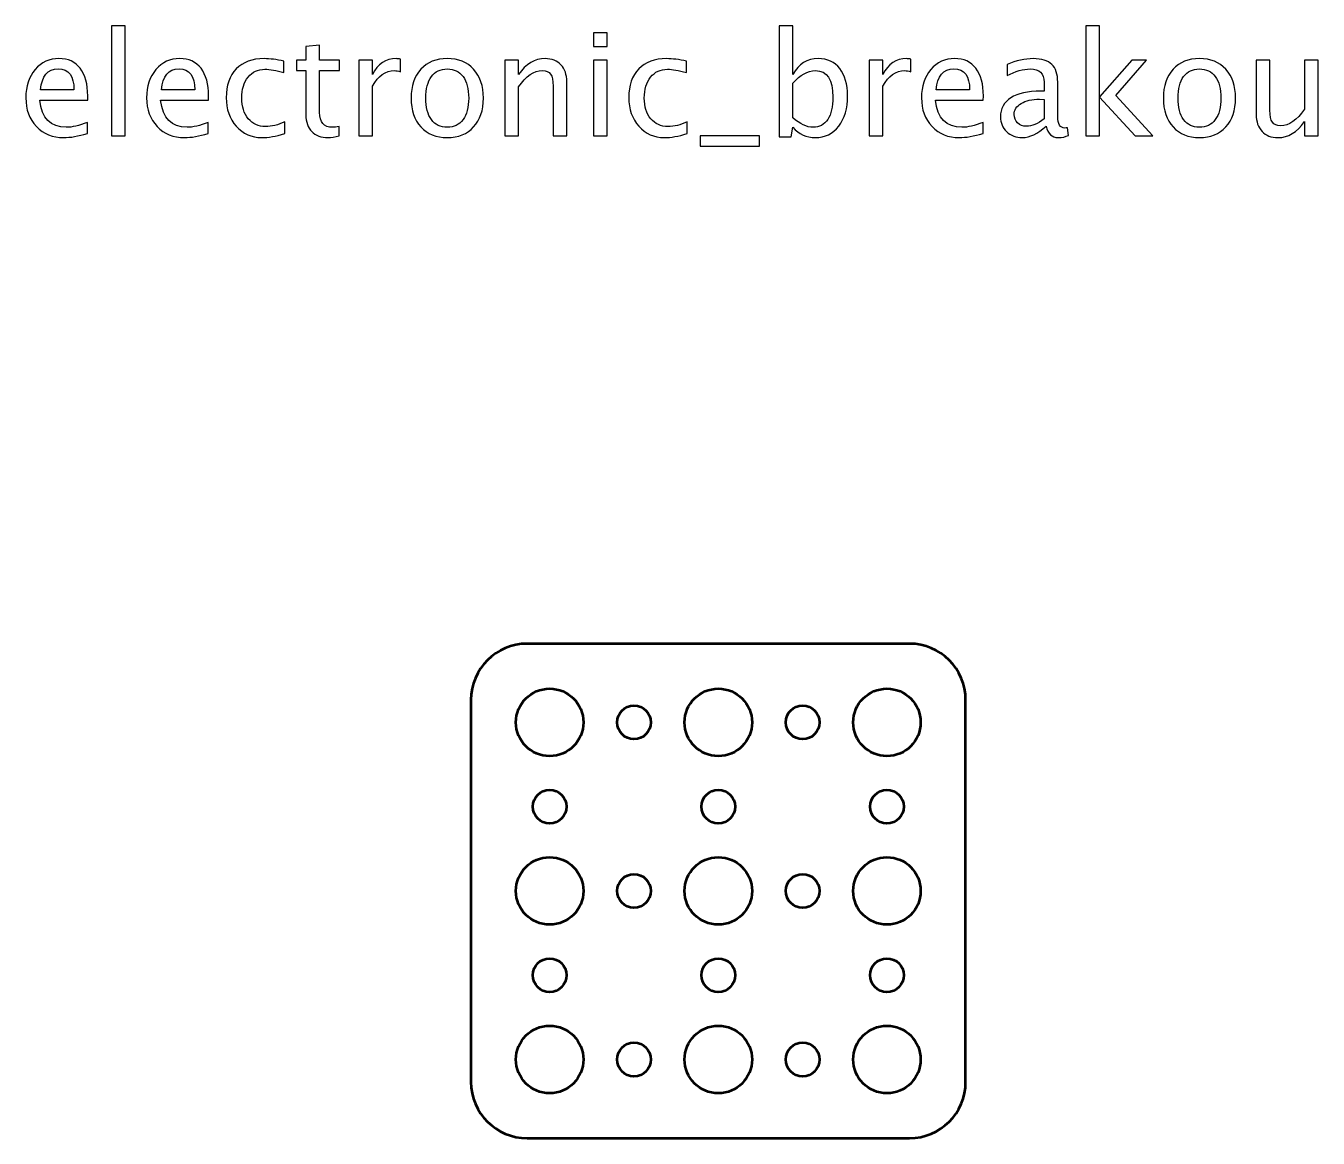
# Model space of a CAD drawing. Header units: centimetres. Extents: x -39.7 to 39.5, y 11.3 to 43.7.
# Drawn here: x -19.66 to -8.16, y 11.3 to 21.2 of the extents above; entities that cross this region are included whole.
import ezdxf

# ---------------------------------------------------------------- set-up
doc = ezdxf.new("R2010")
doc.units = ezdxf.units.CM
doc.header["$MEASUREMENT"] = 0
doc.layers.add('Layer 1', color=7, linetype='Continuous')

msp = doc.modelspace()

# ---------------------------------------------------------------- linework, layer by layer
at = {"layer": 'Layer 1', "lineweight": 53}
for centre, major_axis in [((-14.99999, 14.99999), (0, 0.30001)), ((-13.49999, 14.99999), (0, 0.30001)), ((-11.99999, 14.99999), (0, 0.30001)), ((-14.25, 15), (0, 0.15)), ((-12.75, 15), (0, 0.15)), ((-15, 14.25), (0, 0.15)), ((-13.5, 14.25), (0, 0.15)), ((-12, 14.25), (0, 0.15)), ((-14.99999, 13.49999), (0, 0.30001)), ((-13.49999, 13.49999), (0, 0.30001)), ((-11.99999, 13.49999), (0, 0.30001)), ((-14.25, 13.5), (0, 0.15)), ((-12.75, 13.5), (0, 0.15)), ((-15, 12.75), (0, 0.15)), ((-13.5, 12.75), (0, 0.15)), ((-12, 12.75), (0, 0.15)), ((-14.99999, 11.99999), (0, 0.30001)), ((-13.49999, 11.99999), (0, 0.30001)), ((-11.99999, 11.99999), (0, 0.30001)), ((-14.25, 12), (0, 0.15)), ((-12.75, 12), (0, 0.15))]:
    msp.add_ellipse(centre, major_axis=major_axis, ratio=1, dxfattribs=at)
at = {"layer": 'Layer 1'}
for points, knots in [([(-18.89864, 20.21887), (-18.89864, 20.21887), (-18.89864, 21.19804), (-18.89864, 21.19804), (-18.89864, 21.19804), (-18.89864, 21.19804), (-18.77672, 21.19804), (-18.77672, 21.19804), (-18.77672, 21.19804), (-18.77672, 21.19804), (-18.77672, 20.21887), (-18.77672, 20.21887), (-18.77672, 20.21887), (-18.77672, 20.21887), (-18.89864, 20.21887), (-18.89864, 20.21887)], [0, 0, 0, 0, 0.2, 0.2, 0.2, 0.2, 0.4, 0.4, 0.4, 0.4, 0.6, 0.6, 0.6, 0.6, 1, 1, 1, 1]), ([(-12.95801, 20.21125), (-12.95801, 20.21125), (-12.95801, 21.19804), (-12.95801, 21.19804), (-12.95801, 21.19804), (-12.95801, 21.19804), (-12.83609, 21.19804), (-12.83609, 21.19804), (-12.83609, 21.19804), (-12.83609, 21.19804), (-12.83609, 20.76476), (-12.83609, 20.76476), (-12.83609, 20.76476), (-12.78614, 20.85895), (-12.71099, 20.90594), (-12.61088, 20.90594), (-12.61088, 20.90594), (-12.52981, 20.90594), (-12.4661, 20.87652), (-12.41953, 20.81746), (-12.41953, 20.81746), (-12.37296, 20.75841), (-12.34968, 20.67776), (-12.34968, 20.57553), (-12.34968, 20.57553), (-12.34968, 20.46419), (-12.37614, 20.37423), (-12.42884, 20.30608), (-12.42884, 20.30608), (-12.48155, 20.23771), (-12.55097, 20.20363), (-12.63691, 20.20363), (-12.63691, 20.20363), (-12.71671, 20.20363), (-12.78317, 20.23411), (-12.83609, 20.29528), (-12.83609, 20.29528), (-12.83609, 20.29528), (-12.85091, 20.21125), (-12.85091, 20.21125), (-12.85091, 20.21125), (-12.85091, 20.21125), (-12.95801, 20.21125), (-12.95801, 20.21125)], [0, 0, 0, 0, 0.08333333, 0.08333333, 0.08333333, 0.08333333, 0.16666667, 0.16666667, 0.16666667, 0.16666667, 0.25, 0.25, 0.25, 0.25, 0.33333333, 0.33333333, 0.33333333, 0.33333333, 0.41666667, 0.41666667, 0.41666667, 0.41666667, 0.5, 0.5, 0.5, 0.5, 0.58333333, 0.58333333, 0.58333333, 0.58333333, 0.66666667, 0.66666667, 0.66666667, 0.66666667, 0.75, 0.75, 0.75, 0.75, 0.83333333, 0.83333333, 0.83333333, 0.83333333, 1, 1, 1, 1]), ([(-10.23027, 20.21887), (-10.23027, 20.21887), (-10.23027, 21.19804), (-10.23027, 21.19804), (-10.23027, 21.19804), (-10.23027, 21.19804), (-10.10835, 21.19804), (-10.10835, 21.19804), (-10.10835, 21.19804), (-10.10835, 21.19804), (-10.10835, 20.56537), (-10.10835, 20.56537), (-10.10835, 20.56537), (-10.10835, 20.56537), (-9.8226, 20.89197), (-9.8226, 20.89197), (-9.8226, 20.89197), (-9.8226, 20.89197), (-9.69094, 20.89197), (-9.69094, 20.89197), (-9.69094, 20.89197), (-9.69094, 20.89197), (-9.96399, 20.57786), (-9.96399, 20.57786), (-9.96399, 20.57786), (-9.96399, 20.57786), (-9.63379, 20.21887), (-9.63379, 20.21887), (-9.63379, 20.21887), (-9.63379, 20.21887), (-9.79085, 20.21887), (-9.79085, 20.21887), (-9.79085, 20.21887), (-9.79085, 20.21887), (-10.10835, 20.5641), (-10.10835, 20.5641), (-10.10835, 20.5641), (-10.10835, 20.5641), (-10.10835, 20.21887), (-10.10835, 20.21887), (-10.10835, 20.21887), (-10.10835, 20.21887), (-10.23027, 20.21887), (-10.23027, 20.21887)], [0, 0, 0, 0, 0.08333333, 0.08333333, 0.08333333, 0.08333333, 0.16666667, 0.16666667, 0.16666667, 0.16666667, 0.25, 0.25, 0.25, 0.25, 0.33333333, 0.33333333, 0.33333333, 0.33333333, 0.41666667, 0.41666667, 0.41666667, 0.41666667, 0.5, 0.5, 0.5, 0.5, 0.58333333, 0.58333333, 0.58333333, 0.58333333, 0.66666667, 0.66666667, 0.66666667, 0.66666667, 0.75, 0.75, 0.75, 0.75, 0.83333333, 0.83333333, 0.83333333, 0.83333333, 1, 1, 1, 1]), ([(-14.61049, 21.01516), (-14.61049, 21.01516), (-14.61049, 21.13708), (-14.61049, 21.13708), (-14.61049, 21.13708), (-14.61049, 21.13708), (-14.48857, 21.13708), (-14.48857, 21.13708), (-14.48857, 21.13708), (-14.48857, 21.13708), (-14.48857, 21.01516), (-14.48857, 21.01516), (-14.48857, 21.01516), (-14.48857, 21.01516), (-14.61049, 21.01516), (-14.61049, 21.01516)], [0, 0, 0, 0, 0.2, 0.2, 0.2, 0.2, 0.4, 0.4, 0.4, 0.4, 0.6, 0.6, 0.6, 0.6, 1, 1, 1, 1]), ([(-16.87257, 20.21908), (-16.91025, 20.20871), (-16.94305, 20.20363), (-16.97078, 20.20363), (-16.97078, 20.20363), (-17.03301, 20.20363), (-17.08148, 20.22141), (-17.1162, 20.25697), (-17.1162, 20.25697), (-17.15112, 20.29253), (-17.16848, 20.34185), (-17.16848, 20.40514), (-17.16848, 20.40514), (-17.16848, 20.40514), (-17.16848, 20.80053), (-17.16848, 20.80053), (-17.16848, 20.80053), (-17.16848, 20.80053), (-17.25272, 20.80053), (-17.25272, 20.80053), (-17.25272, 20.80053), (-17.25272, 20.80053), (-17.25272, 20.89197), (-17.25272, 20.89197), (-17.25272, 20.89197), (-17.25272, 20.89197), (-17.16848, 20.89197), (-17.16848, 20.89197), (-17.16848, 20.89197), (-17.16848, 20.89197), (-17.16848, 21.01368), (-17.16848, 21.01368), (-17.16848, 21.01368), (-17.16848, 21.01368), (-17.04656, 21.02532), (-17.04656, 21.02532), (-17.04656, 21.02532), (-17.04656, 21.02532), (-17.04656, 20.89197), (-17.04656, 20.89197), (-17.04656, 20.89197), (-17.04656, 20.89197), (-16.87003, 20.89197), (-16.87003, 20.89197), (-16.87003, 20.89197), (-16.87003, 20.89197), (-16.87003, 20.80053), (-16.87003, 20.80053), (-16.87003, 20.80053), (-16.87003, 20.80053), (-17.04656, 20.80053), (-17.04656, 20.80053), (-17.04656, 20.80053), (-17.04656, 20.80053), (-17.04656, 20.42715), (-17.04656, 20.42715), (-17.04656, 20.42715), (-17.04656, 20.3391), (-17.00825, 20.29507), (-16.93184, 20.29507), (-16.93184, 20.29507), (-16.91554, 20.29507), (-16.89585, 20.29782), (-16.87257, 20.30311), (-16.87257, 20.30311), (-16.87257, 20.30311), (-16.87257, 20.21908), (-16.87257, 20.21908)], [0, 0, 0, 0, 0.05555556, 0.05555556, 0.05555556, 0.05555556, 0.11111111, 0.11111111, 0.11111111, 0.11111111, 0.16666667, 0.16666667, 0.16666667, 0.16666667, 0.22222222, 0.22222222, 0.22222222, 0.22222222, 0.27777778, 0.27777778, 0.27777778, 0.27777778, 0.33333333, 0.33333333, 0.33333333, 0.33333333, 0.38888889, 0.38888889, 0.38888889, 0.38888889, 0.44444444, 0.44444444, 0.44444444, 0.44444444, 0.5, 0.5, 0.5, 0.5, 0.55555556, 0.55555556, 0.55555556, 0.55555556, 0.61111111, 0.61111111, 0.61111111, 0.61111111, 0.66666667, 0.66666667, 0.66666667, 0.66666667, 0.72222222, 0.72222222, 0.72222222, 0.72222222, 0.77777778, 0.77777778, 0.77777778, 0.77777778, 0.83333333, 0.83333333, 0.83333333, 0.83333333, 0.88888889, 0.88888889, 0.88888889, 0.88888889, 1, 1, 1, 1]), ([(-19.11221, 20.24046), (-19.19412, 20.21591), (-19.26419, 20.20363), (-19.32261, 20.20363), (-19.32261, 20.20363), (-19.4223, 20.20363), (-19.50337, 20.23665), (-19.56581, 20.30248), (-19.56581, 20.30248), (-19.62825, 20.36831), (-19.65958, 20.45361), (-19.65958, 20.5586), (-19.65958, 20.5586), (-19.65958, 20.66041), (-19.63206, 20.74402), (-19.57682, 20.80942), (-19.57682, 20.80942), (-19.52157, 20.87461), (-19.45088, 20.90721), (-19.36473, 20.90721), (-19.36473, 20.90721), (-19.28324, 20.90721), (-19.22016, 20.87821), (-19.17571, 20.82022), (-19.17571, 20.82022), (-19.13126, 20.76222), (-19.10903, 20.68009), (-19.10903, 20.57362), (-19.10903, 20.57362), (-19.10903, 20.57362), (-19.10967, 20.53637), (-19.10967, 20.53637), (-19.10967, 20.53637), (-19.10967, 20.53637), (-19.53512, 20.53637), (-19.53512, 20.53637), (-19.53512, 20.53637), (-19.51734, 20.3755), (-19.43881, 20.29507), (-19.29975, 20.29507), (-19.29975, 20.29507), (-19.24873, 20.29507), (-19.18629, 20.30946), (-19.11221, 20.33825), (-19.11221, 20.33825), (-19.11221, 20.33825), (-19.11221, 20.24046), (-19.11221, 20.24046)], [0, 0, 0, 0, 0.07692308, 0.07692308, 0.07692308, 0.07692308, 0.15384615, 0.15384615, 0.15384615, 0.15384615, 0.23076923, 0.23076923, 0.23076923, 0.23076923, 0.30769231, 0.30769231, 0.30769231, 0.30769231, 0.38461538, 0.38461538, 0.38461538, 0.38461538, 0.46153846, 0.46153846, 0.46153846, 0.46153846, 0.53846154, 0.53846154, 0.53846154, 0.53846154, 0.61538462, 0.61538462, 0.61538462, 0.61538462, 0.69230769, 0.69230769, 0.69230769, 0.69230769, 0.76923077, 0.76923077, 0.76923077, 0.76923077, 0.84615385, 0.84615385, 0.84615385, 0.84615385, 1, 1, 1, 1]), ([(-19.52877, 20.62781), (-19.52877, 20.62781), (-19.23159, 20.62781), (-19.23159, 20.62781), (-19.23159, 20.62781), (-19.23159, 20.75312), (-19.27837, 20.81577), (-19.37171, 20.81577), (-19.37171, 20.81577), (-19.46569, 20.81577), (-19.51797, 20.75312), (-19.52877, 20.62781)], [0, 0, 0, 0, 0.25, 0.25, 0.25, 0.25, 0.5, 0.5, 0.5, 0.5, 1, 1, 1, 1]), ([(-18.03758, 20.24046), (-18.11949, 20.21591), (-18.18956, 20.20363), (-18.24798, 20.20363), (-18.24798, 20.20363), (-18.34767, 20.20363), (-18.42874, 20.23665), (-18.49118, 20.30248), (-18.49118, 20.30248), (-18.55362, 20.36831), (-18.58495, 20.45361), (-18.58495, 20.5586), (-18.58495, 20.5586), (-18.58495, 20.66041), (-18.55743, 20.74402), (-18.50219, 20.80942), (-18.50219, 20.80942), (-18.44694, 20.87461), (-18.37625, 20.90721), (-18.2901, 20.90721), (-18.2901, 20.90721), (-18.20861, 20.90721), (-18.14553, 20.87821), (-18.10108, 20.82022), (-18.10108, 20.82022), (-18.05663, 20.76222), (-18.0344, 20.68009), (-18.0344, 20.57362), (-18.0344, 20.57362), (-18.0344, 20.57362), (-18.03504, 20.53637), (-18.03504, 20.53637), (-18.03504, 20.53637), (-18.03504, 20.53637), (-18.46049, 20.53637), (-18.46049, 20.53637), (-18.46049, 20.53637), (-18.44271, 20.3755), (-18.36418, 20.29507), (-18.22512, 20.29507), (-18.22512, 20.29507), (-18.1741, 20.29507), (-18.11166, 20.30946), (-18.03758, 20.33825), (-18.03758, 20.33825), (-18.03758, 20.33825), (-18.03758, 20.24046), (-18.03758, 20.24046)], [0, 0, 0, 0, 0.07692308, 0.07692308, 0.07692308, 0.07692308, 0.15384615, 0.15384615, 0.15384615, 0.15384615, 0.23076923, 0.23076923, 0.23076923, 0.23076923, 0.30769231, 0.30769231, 0.30769231, 0.30769231, 0.38461538, 0.38461538, 0.38461538, 0.38461538, 0.46153846, 0.46153846, 0.46153846, 0.46153846, 0.53846154, 0.53846154, 0.53846154, 0.53846154, 0.61538462, 0.61538462, 0.61538462, 0.61538462, 0.69230769, 0.69230769, 0.69230769, 0.69230769, 0.76923077, 0.76923077, 0.76923077, 0.76923077, 0.84615385, 0.84615385, 0.84615385, 0.84615385, 1, 1, 1, 1]), ([(-18.45414, 20.62781), (-18.45414, 20.62781), (-18.15696, 20.62781), (-18.15696, 20.62781), (-18.15696, 20.62781), (-18.15696, 20.75312), (-18.20374, 20.81577), (-18.29708, 20.81577), (-18.29708, 20.81577), (-18.39106, 20.81577), (-18.44334, 20.75312), (-18.45414, 20.62781)], [0, 0, 0, 0, 0.25, 0.25, 0.25, 0.25, 0.5, 0.5, 0.5, 0.5, 1, 1, 1, 1]), ([(-17.35665, 20.23919), (-17.4356, 20.21548), (-17.50376, 20.20363), (-17.56112, 20.20363), (-17.56112, 20.20363), (-17.65214, 20.20363), (-17.72749, 20.23729), (-17.78739, 20.30438), (-17.78739, 20.30438), (-17.84729, 20.37169), (-17.87735, 20.45657), (-17.87735, 20.55881), (-17.87735, 20.55881), (-17.87735, 20.66803), (-17.84772, 20.75333), (-17.78845, 20.81429), (-17.78845, 20.81429), (-17.72918, 20.87546), (-17.64642, 20.90594), (-17.54016, 20.90594), (-17.54016, 20.90594), (-17.48788, 20.90594), (-17.42904, 20.89874), (-17.36427, 20.88435), (-17.36427, 20.88435), (-17.36427, 20.88435), (-17.36427, 20.78148), (-17.36427, 20.78148), (-17.36427, 20.78148), (-17.43306, 20.8018), (-17.48915, 20.81196), (-17.53233, 20.81196), (-17.53233, 20.81196), (-17.59499, 20.81196), (-17.64515, 20.78847), (-17.68262, 20.74169), (-17.68262, 20.74169), (-17.72008, 20.69491), (-17.73892, 20.63247), (-17.73892, 20.55457), (-17.73892, 20.55457), (-17.73892, 20.47901), (-17.71945, 20.41805), (-17.68071, 20.37127), (-17.68071, 20.37127), (-17.64198, 20.3247), (-17.59139, 20.30142), (-17.52852, 20.30142), (-17.52852, 20.30142), (-17.47285, 20.30142), (-17.4157, 20.31581), (-17.35665, 20.3446), (-17.35665, 20.3446), (-17.35665, 20.3446), (-17.35665, 20.23919), (-17.35665, 20.23919)], [0, 0, 0, 0, 0.06666667, 0.06666667, 0.06666667, 0.06666667, 0.13333333, 0.13333333, 0.13333333, 0.13333333, 0.2, 0.2, 0.2, 0.2, 0.26666667, 0.26666667, 0.26666667, 0.26666667, 0.33333333, 0.33333333, 0.33333333, 0.33333333, 0.4, 0.4, 0.4, 0.4, 0.46666667, 0.46666667, 0.46666667, 0.46666667, 0.53333333, 0.53333333, 0.53333333, 0.53333333, 0.6, 0.6, 0.6, 0.6, 0.66666667, 0.66666667, 0.66666667, 0.66666667, 0.73333333, 0.73333333, 0.73333333, 0.73333333, 0.8, 0.8, 0.8, 0.8, 0.86666667, 0.86666667, 0.86666667, 0.86666667, 1, 1, 1, 1]), ([(-16.69858, 20.21887), (-16.69858, 20.21887), (-16.69858, 20.89197), (-16.69858, 20.89197), (-16.69858, 20.89197), (-16.69858, 20.89197), (-16.57666, 20.89197), (-16.57666, 20.89197), (-16.57666, 20.89197), (-16.57666, 20.89197), (-16.57666, 20.76476), (-16.57666, 20.76476), (-16.57666, 20.76476), (-16.52819, 20.85895), (-16.45791, 20.90594), (-16.36563, 20.90594), (-16.36563, 20.90594), (-16.35314, 20.90594), (-16.34002, 20.90488), (-16.32647, 20.90277), (-16.32647, 20.90277), (-16.32647, 20.90277), (-16.32647, 20.78868), (-16.32647, 20.78868), (-16.32647, 20.78868), (-16.34764, 20.79566), (-16.36626, 20.79926), (-16.38235, 20.79926), (-16.38235, 20.79926), (-16.45982, 20.79926), (-16.52459, 20.75354), (-16.57666, 20.66189), (-16.57666, 20.66189), (-16.57666, 20.66189), (-16.57666, 20.21887), (-16.57666, 20.21887), (-16.57666, 20.21887), (-16.57666, 20.21887), (-16.69858, 20.21887), (-16.69858, 20.21887)], [0, 0, 0, 0, 0.09090909, 0.09090909, 0.09090909, 0.09090909, 0.18181818, 0.18181818, 0.18181818, 0.18181818, 0.27272727, 0.27272727, 0.27272727, 0.27272727, 0.36363636, 0.36363636, 0.36363636, 0.36363636, 0.45454545, 0.45454545, 0.45454545, 0.45454545, 0.54545455, 0.54545455, 0.54545455, 0.54545455, 0.63636364, 0.63636364, 0.63636364, 0.63636364, 0.72727273, 0.72727273, 0.72727273, 0.72727273, 0.81818182, 0.81818182, 0.81818182, 0.81818182, 1, 1, 1, 1]), ([(-15.91097, 20.20363), (-16.00982, 20.20363), (-16.08813, 20.23517), (-16.14571, 20.29825), (-16.14571, 20.29825), (-16.20349, 20.36132), (-16.23228, 20.44705), (-16.23228, 20.55521), (-16.23228, 20.55521), (-16.23228, 20.66316), (-16.20349, 20.74867), (-16.14571, 20.81154), (-16.14571, 20.81154), (-16.08813, 20.8744), (-16.00982, 20.90594), (-15.91097, 20.90594), (-15.91097, 20.90594), (-15.81212, 20.90594), (-15.7338, 20.8744), (-15.67623, 20.81154), (-15.67623, 20.81154), (-15.61845, 20.74867), (-15.58966, 20.66316), (-15.58966, 20.55521), (-15.58966, 20.55521), (-15.58966, 20.44705), (-15.61845, 20.36132), (-15.67623, 20.29825), (-15.67623, 20.29825), (-15.7338, 20.23517), (-15.81212, 20.20363), (-15.91097, 20.20363)], [0, 0, 0, 0, 0.11111111, 0.11111111, 0.11111111, 0.11111111, 0.22222222, 0.22222222, 0.22222222, 0.22222222, 0.33333333, 0.33333333, 0.33333333, 0.33333333, 0.44444444, 0.44444444, 0.44444444, 0.44444444, 0.55555556, 0.55555556, 0.55555556, 0.55555556, 0.66666667, 0.66666667, 0.66666667, 0.66666667, 0.77777778, 0.77777778, 0.77777778, 0.77777778, 1, 1, 1, 1]), ([(-15.91118, 20.29507), (-15.85086, 20.29507), (-15.80387, 20.31772), (-15.77042, 20.36323), (-15.77042, 20.36323), (-15.73719, 20.40852), (-15.72047, 20.47266), (-15.72047, 20.55521), (-15.72047, 20.55521), (-15.72047, 20.63755), (-15.73719, 20.70147), (-15.77042, 20.74677), (-15.77042, 20.74677), (-15.80387, 20.79185), (-15.85086, 20.8145), (-15.91118, 20.8145), (-15.91118, 20.8145), (-15.97172, 20.8145), (-16.01871, 20.79185), (-16.05173, 20.74677), (-16.05173, 20.74677), (-16.08496, 20.70147), (-16.10147, 20.63755), (-16.10147, 20.55521), (-16.10147, 20.55521), (-16.10147, 20.47266), (-16.08496, 20.40852), (-16.05173, 20.36323), (-16.05173, 20.36323), (-16.01871, 20.31772), (-15.97172, 20.29507), (-15.91118, 20.29507)], [0, 0, 0, 0, 0.11111111, 0.11111111, 0.11111111, 0.11111111, 0.22222222, 0.22222222, 0.22222222, 0.22222222, 0.33333333, 0.33333333, 0.33333333, 0.33333333, 0.44444444, 0.44444444, 0.44444444, 0.44444444, 0.55555556, 0.55555556, 0.55555556, 0.55555556, 0.66666667, 0.66666667, 0.66666667, 0.66666667, 0.77777778, 0.77777778, 0.77777778, 0.77777778, 1, 1, 1, 1]), ([(-15.39874, 20.21887), (-15.39874, 20.21887), (-15.39874, 20.89197), (-15.39874, 20.89197), (-15.39874, 20.89197), (-15.39874, 20.89197), (-15.27682, 20.89197), (-15.27682, 20.89197), (-15.27682, 20.89197), (-15.27682, 20.89197), (-15.27682, 20.76476), (-15.27682, 20.76476), (-15.27682, 20.76476), (-15.21226, 20.85895), (-15.1331, 20.90594), (-15.03954, 20.90594), (-15.03954, 20.90594), (-14.9807, 20.90594), (-14.93392, 20.88753), (-14.89942, 20.85048), (-14.89942, 20.85048), (-14.86492, 20.81365), (-14.84756, 20.76391), (-14.84756, 20.70168), (-14.84756, 20.70168), (-14.84756, 20.70168), (-14.84756, 20.21887), (-14.84756, 20.21887), (-14.84756, 20.21887), (-14.84756, 20.21887), (-14.96948, 20.21887), (-14.96948, 20.21887), (-14.96948, 20.21887), (-14.96948, 20.21887), (-14.96948, 20.66189), (-14.96948, 20.66189), (-14.96948, 20.66189), (-14.96948, 20.71184), (-14.97689, 20.7474), (-14.99149, 20.76857), (-14.99149, 20.76857), (-15.00631, 20.78995), (-15.03065, 20.80053), (-15.06473, 20.80053), (-15.06473, 20.80053), (-15.13966, 20.80053), (-15.21036, 20.75164), (-15.27682, 20.65385), (-15.27682, 20.65385), (-15.27682, 20.65385), (-15.27682, 20.21887), (-15.27682, 20.21887), (-15.27682, 20.21887), (-15.27682, 20.21887), (-15.39874, 20.21887), (-15.39874, 20.21887)], [0, 0, 0, 0, 0.06666667, 0.06666667, 0.06666667, 0.06666667, 0.13333333, 0.13333333, 0.13333333, 0.13333333, 0.2, 0.2, 0.2, 0.2, 0.26666667, 0.26666667, 0.26666667, 0.26666667, 0.33333333, 0.33333333, 0.33333333, 0.33333333, 0.4, 0.4, 0.4, 0.4, 0.46666667, 0.46666667, 0.46666667, 0.46666667, 0.53333333, 0.53333333, 0.53333333, 0.53333333, 0.6, 0.6, 0.6, 0.6, 0.66666667, 0.66666667, 0.66666667, 0.66666667, 0.73333333, 0.73333333, 0.73333333, 0.73333333, 0.8, 0.8, 0.8, 0.8, 0.86666667, 0.86666667, 0.86666667, 0.86666667, 1, 1, 1, 1]), ([(-14.61049, 20.21887), (-14.61049, 20.21887), (-14.61049, 20.89197), (-14.61049, 20.89197), (-14.61049, 20.89197), (-14.61049, 20.89197), (-14.48857, 20.89197), (-14.48857, 20.89197), (-14.48857, 20.89197), (-14.48857, 20.89197), (-14.48857, 20.21887), (-14.48857, 20.21887), (-14.48857, 20.21887), (-14.48857, 20.21887), (-14.61049, 20.21887), (-14.61049, 20.21887)], [0, 0, 0, 0, 0.2, 0.2, 0.2, 0.2, 0.4, 0.4, 0.4, 0.4, 0.6, 0.6, 0.6, 0.6, 1, 1, 1, 1]), ([(-13.7761, 20.23919), (-13.85505, 20.21548), (-13.92321, 20.20363), (-13.98057, 20.20363), (-13.98057, 20.20363), (-14.07159, 20.20363), (-14.14694, 20.23729), (-14.20684, 20.30438), (-14.20684, 20.30438), (-14.26674, 20.37169), (-14.2968, 20.45657), (-14.2968, 20.55881), (-14.2968, 20.55881), (-14.2968, 20.66803), (-14.26717, 20.75333), (-14.2079, 20.81429), (-14.2079, 20.81429), (-14.14863, 20.87546), (-14.06587, 20.90594), (-13.95961, 20.90594), (-13.95961, 20.90594), (-13.90733, 20.90594), (-13.84849, 20.89874), (-13.78372, 20.88435), (-13.78372, 20.88435), (-13.78372, 20.88435), (-13.78372, 20.78148), (-13.78372, 20.78148), (-13.78372, 20.78148), (-13.85251, 20.8018), (-13.9086, 20.81196), (-13.95178, 20.81196), (-13.95178, 20.81196), (-14.01444, 20.81196), (-14.0646, 20.78847), (-14.10207, 20.74169), (-14.10207, 20.74169), (-14.13953, 20.69491), (-14.15837, 20.63247), (-14.15837, 20.55457), (-14.15837, 20.55457), (-14.15837, 20.47901), (-14.1389, 20.41805), (-14.10016, 20.37127), (-14.10016, 20.37127), (-14.06143, 20.3247), (-14.01084, 20.30142), (-13.94797, 20.30142), (-13.94797, 20.30142), (-13.8923, 20.30142), (-13.83515, 20.31581), (-13.7761, 20.3446), (-13.7761, 20.3446), (-13.7761, 20.3446), (-13.7761, 20.23919), (-13.7761, 20.23919)], [0, 0, 0, 0, 0.06666667, 0.06666667, 0.06666667, 0.06666667, 0.13333333, 0.13333333, 0.13333333, 0.13333333, 0.2, 0.2, 0.2, 0.2, 0.26666667, 0.26666667, 0.26666667, 0.26666667, 0.33333333, 0.33333333, 0.33333333, 0.33333333, 0.4, 0.4, 0.4, 0.4, 0.46666667, 0.46666667, 0.46666667, 0.46666667, 0.53333333, 0.53333333, 0.53333333, 0.53333333, 0.6, 0.6, 0.6, 0.6, 0.66666667, 0.66666667, 0.66666667, 0.66666667, 0.73333333, 0.73333333, 0.73333333, 0.73333333, 0.8, 0.8, 0.8, 0.8, 0.86666667, 0.86666667, 0.86666667, 0.86666667, 1, 1, 1, 1]), ([(-12.15876, 20.21887), (-12.15876, 20.21887), (-12.15876, 20.89197), (-12.15876, 20.89197), (-12.15876, 20.89197), (-12.15876, 20.89197), (-12.03684, 20.89197), (-12.03684, 20.89197), (-12.03684, 20.89197), (-12.03684, 20.89197), (-12.03684, 20.76476), (-12.03684, 20.76476), (-12.03684, 20.76476), (-11.98837, 20.85895), (-11.91809, 20.90594), (-11.82581, 20.90594), (-11.82581, 20.90594), (-11.81332, 20.90594), (-11.8002, 20.90488), (-11.78665, 20.90277), (-11.78665, 20.90277), (-11.78665, 20.90277), (-11.78665, 20.78868), (-11.78665, 20.78868), (-11.78665, 20.78868), (-11.80782, 20.79566), (-11.82644, 20.79926), (-11.84253, 20.79926), (-11.84253, 20.79926), (-11.92, 20.79926), (-11.98477, 20.75354), (-12.03684, 20.66189), (-12.03684, 20.66189), (-12.03684, 20.66189), (-12.03684, 20.21887), (-12.03684, 20.21887), (-12.03684, 20.21887), (-12.03684, 20.21887), (-12.15876, 20.21887), (-12.15876, 20.21887)], [0, 0, 0, 0, 0.09090909, 0.09090909, 0.09090909, 0.09090909, 0.18181818, 0.18181818, 0.18181818, 0.18181818, 0.27272727, 0.27272727, 0.27272727, 0.27272727, 0.36363636, 0.36363636, 0.36363636, 0.36363636, 0.45454545, 0.45454545, 0.45454545, 0.45454545, 0.54545455, 0.54545455, 0.54545455, 0.54545455, 0.63636364, 0.63636364, 0.63636364, 0.63636364, 0.72727273, 0.72727273, 0.72727273, 0.72727273, 0.81818182, 0.81818182, 0.81818182, 0.81818182, 1, 1, 1, 1]), ([(-11.14509, 20.24046), (-11.227, 20.21591), (-11.29707, 20.20363), (-11.35549, 20.20363), (-11.35549, 20.20363), (-11.45518, 20.20363), (-11.53625, 20.23665), (-11.59869, 20.30248), (-11.59869, 20.30248), (-11.66113, 20.36831), (-11.69246, 20.45361), (-11.69246, 20.5586), (-11.69246, 20.5586), (-11.69246, 20.66041), (-11.66494, 20.74402), (-11.6097, 20.80942), (-11.6097, 20.80942), (-11.55445, 20.87461), (-11.48376, 20.90721), (-11.39761, 20.90721), (-11.39761, 20.90721), (-11.31612, 20.90721), (-11.25304, 20.87821), (-11.20859, 20.82022), (-11.20859, 20.82022), (-11.16414, 20.76222), (-11.14191, 20.68009), (-11.14191, 20.57362), (-11.14191, 20.57362), (-11.14191, 20.57362), (-11.14255, 20.53637), (-11.14255, 20.53637), (-11.14255, 20.53637), (-11.14255, 20.53637), (-11.568, 20.53637), (-11.568, 20.53637), (-11.568, 20.53637), (-11.55022, 20.3755), (-11.47169, 20.29507), (-11.33263, 20.29507), (-11.33263, 20.29507), (-11.28161, 20.29507), (-11.21917, 20.30946), (-11.14509, 20.33825), (-11.14509, 20.33825), (-11.14509, 20.33825), (-11.14509, 20.24046), (-11.14509, 20.24046)], [0, 0, 0, 0, 0.07692308, 0.07692308, 0.07692308, 0.07692308, 0.15384615, 0.15384615, 0.15384615, 0.15384615, 0.23076923, 0.23076923, 0.23076923, 0.23076923, 0.30769231, 0.30769231, 0.30769231, 0.30769231, 0.38461538, 0.38461538, 0.38461538, 0.38461538, 0.46153846, 0.46153846, 0.46153846, 0.46153846, 0.53846154, 0.53846154, 0.53846154, 0.53846154, 0.61538462, 0.61538462, 0.61538462, 0.61538462, 0.69230769, 0.69230769, 0.69230769, 0.69230769, 0.76923077, 0.76923077, 0.76923077, 0.76923077, 0.84615385, 0.84615385, 0.84615385, 0.84615385, 1, 1, 1, 1]), ([(-11.56165, 20.62781), (-11.56165, 20.62781), (-11.26447, 20.62781), (-11.26447, 20.62781), (-11.26447, 20.62781), (-11.26447, 20.75312), (-11.31125, 20.81577), (-11.40459, 20.81577), (-11.40459, 20.81577), (-11.49857, 20.81577), (-11.55085, 20.75312), (-11.56165, 20.62781)], [0, 0, 0, 0, 0.25, 0.25, 0.25, 0.25, 0.5, 0.5, 0.5, 0.5, 1, 1, 1, 1]), ([(-10.5846, 20.3046), (-10.65783, 20.23729), (-10.72832, 20.20363), (-10.79605, 20.20363), (-10.79605, 20.20363), (-10.85172, 20.20363), (-10.89808, 20.22099), (-10.93469, 20.25591), (-10.93469, 20.25591), (-10.97152, 20.29084), (-10.98994, 20.33486), (-10.98994, 20.38799), (-10.98994, 20.38799), (-10.98994, 20.46144), (-10.95904, 20.51796), (-10.89723, 20.55733), (-10.89723, 20.55733), (-10.83542, 20.5967), (-10.74673, 20.61638), (-10.63116, 20.61638), (-10.63116, 20.61638), (-10.63116, 20.61638), (-10.60259, 20.61638), (-10.60259, 20.61638), (-10.60259, 20.61638), (-10.60259, 20.61638), (-10.60259, 20.69745), (-10.60259, 20.69745), (-10.60259, 20.69745), (-10.60259, 20.77555), (-10.64323, 20.8145), (-10.72472, 20.8145), (-10.72472, 20.8145), (-10.7878, 20.8145), (-10.8568, 20.7946), (-10.93152, 20.75481), (-10.93152, 20.75481), (-10.93152, 20.75481), (-10.93152, 20.85514), (-10.93152, 20.85514), (-10.93152, 20.85514), (-10.84939, 20.88901), (-10.77192, 20.90594), (-10.69932, 20.90594), (-10.69932, 20.90594), (-10.6246, 20.90594), (-10.56936, 20.88901), (-10.53401, 20.85493), (-10.53401, 20.85493), (-10.49845, 20.82085), (-10.48067, 20.76836), (-10.48067, 20.69745), (-10.48067, 20.69745), (-10.48067, 20.69745), (-10.48067, 20.39328), (-10.48067, 20.39328), (-10.48067, 20.39328), (-10.48067, 20.32365), (-10.45929, 20.28872), (-10.41632, 20.28872), (-10.41632, 20.28872), (-10.41103, 20.28872), (-10.4032, 20.28957), (-10.39283, 20.29126), (-10.39283, 20.29126), (-10.39283, 20.29126), (-10.38415, 20.22353), (-10.38415, 20.22353), (-10.38415, 20.22353), (-10.41188, 20.21019), (-10.44236, 20.20363), (-10.4758, 20.20363), (-10.4758, 20.20363), (-10.53274, 20.20363), (-10.56893, 20.23729), (-10.5846, 20.3046)], [0, 0, 0, 0, 0.05, 0.05, 0.05, 0.05, 0.1, 0.1, 0.1, 0.1, 0.15, 0.15, 0.15, 0.15, 0.2, 0.2, 0.2, 0.2, 0.25, 0.25, 0.25, 0.25, 0.3, 0.3, 0.3, 0.3, 0.35, 0.35, 0.35, 0.35, 0.4, 0.4, 0.4, 0.4, 0.45, 0.45, 0.45, 0.45, 0.5, 0.5, 0.5, 0.5, 0.55, 0.55, 0.55, 0.55, 0.6, 0.6, 0.6, 0.6, 0.65, 0.65, 0.65, 0.65, 0.7, 0.7, 0.7, 0.7, 0.75, 0.75, 0.75, 0.75, 0.8, 0.8, 0.8, 0.8, 0.85, 0.85, 0.85, 0.85, 0.9, 0.9, 0.9, 0.9, 1, 1, 1, 1]), ([(-9.21998, 20.20363), (-9.31883, 20.20363), (-9.39714, 20.23517), (-9.45472, 20.29825), (-9.45472, 20.29825), (-9.5125, 20.36132), (-9.54129, 20.44705), (-9.54129, 20.55521), (-9.54129, 20.55521), (-9.54129, 20.66316), (-9.5125, 20.74867), (-9.45472, 20.81154), (-9.45472, 20.81154), (-9.39714, 20.8744), (-9.31883, 20.90594), (-9.21998, 20.90594), (-9.21998, 20.90594), (-9.12113, 20.90594), (-9.04281, 20.8744), (-8.98524, 20.81154), (-8.98524, 20.81154), (-8.92746, 20.74867), (-8.89867, 20.66316), (-8.89867, 20.55521), (-8.89867, 20.55521), (-8.89867, 20.44705), (-8.92746, 20.36132), (-8.98524, 20.29825), (-8.98524, 20.29825), (-9.04281, 20.23517), (-9.12113, 20.20363), (-9.21998, 20.20363)], [0, 0, 0, 0, 0.11111111, 0.11111111, 0.11111111, 0.11111111, 0.22222222, 0.22222222, 0.22222222, 0.22222222, 0.33333333, 0.33333333, 0.33333333, 0.33333333, 0.44444444, 0.44444444, 0.44444444, 0.44444444, 0.55555556, 0.55555556, 0.55555556, 0.55555556, 0.66666667, 0.66666667, 0.66666667, 0.66666667, 0.77777778, 0.77777778, 0.77777778, 0.77777778, 1, 1, 1, 1]), ([(-9.22019, 20.29507), (-9.15987, 20.29507), (-9.11288, 20.31772), (-9.07943, 20.36323), (-9.07943, 20.36323), (-9.0462, 20.40852), (-9.02948, 20.47266), (-9.02948, 20.55521), (-9.02948, 20.55521), (-9.02948, 20.63755), (-9.0462, 20.70147), (-9.07943, 20.74677), (-9.07943, 20.74677), (-9.11288, 20.79185), (-9.15987, 20.8145), (-9.22019, 20.8145), (-9.22019, 20.8145), (-9.28073, 20.8145), (-9.32772, 20.79185), (-9.36074, 20.74677), (-9.36074, 20.74677), (-9.39397, 20.70147), (-9.41048, 20.63755), (-9.41048, 20.55521), (-9.41048, 20.55521), (-9.41048, 20.47266), (-9.39397, 20.40852), (-9.36074, 20.36323), (-9.36074, 20.36323), (-9.32772, 20.31772), (-9.28073, 20.29507), (-9.22019, 20.29507)], [0, 0, 0, 0, 0.11111111, 0.11111111, 0.11111111, 0.11111111, 0.22222222, 0.22222222, 0.22222222, 0.22222222, 0.33333333, 0.33333333, 0.33333333, 0.33333333, 0.44444444, 0.44444444, 0.44444444, 0.44444444, 0.55555556, 0.55555556, 0.55555556, 0.55555556, 0.66666667, 0.66666667, 0.66666667, 0.66666667, 0.77777778, 0.77777778, 0.77777778, 0.77777778, 1, 1, 1, 1]), ([(-8.28611, 20.21887), (-8.28611, 20.21887), (-8.28611, 20.34545), (-8.28611, 20.34545), (-8.28611, 20.34545), (-8.35109, 20.25083), (-8.43004, 20.20363), (-8.52275, 20.20363), (-8.52275, 20.20363), (-8.5816, 20.20363), (-8.62837, 20.22205), (-8.66309, 20.25909), (-8.66309, 20.25909), (-8.69801, 20.29613), (-8.71537, 20.34587), (-8.71537, 20.40874), (-8.71537, 20.40874), (-8.71537, 20.40874), (-8.71537, 20.89197), (-8.71537, 20.89197), (-8.71537, 20.89197), (-8.71537, 20.89197), (-8.59345, 20.89197), (-8.59345, 20.89197), (-8.59345, 20.89197), (-8.59345, 20.89197), (-8.59345, 20.44853), (-8.59345, 20.44853), (-8.59345, 20.44853), (-8.59345, 20.39794), (-8.58604, 20.36217), (-8.57144, 20.341), (-8.57144, 20.341), (-8.55662, 20.31962), (-8.53207, 20.30904), (-8.49756, 20.30904), (-8.49756, 20.30904), (-8.42306, 20.30904), (-8.35236, 20.35794), (-8.28611, 20.45594), (-8.28611, 20.45594), (-8.28611, 20.45594), (-8.28611, 20.89197), (-8.28611, 20.89197), (-8.28611, 20.89197), (-8.28611, 20.89197), (-8.16419, 20.89197), (-8.16419, 20.89197), (-8.16419, 20.89197), (-8.16419, 20.89197), (-8.16419, 20.21887), (-8.16419, 20.21887), (-8.16419, 20.21887), (-8.16419, 20.21887), (-8.28611, 20.21887), (-8.28611, 20.21887)], [0, 0, 0, 0, 0.06666667, 0.06666667, 0.06666667, 0.06666667, 0.13333333, 0.13333333, 0.13333333, 0.13333333, 0.2, 0.2, 0.2, 0.2, 0.26666667, 0.26666667, 0.26666667, 0.26666667, 0.33333333, 0.33333333, 0.33333333, 0.33333333, 0.4, 0.4, 0.4, 0.4, 0.46666667, 0.46666667, 0.46666667, 0.46666667, 0.53333333, 0.53333333, 0.53333333, 0.53333333, 0.6, 0.6, 0.6, 0.6, 0.66666667, 0.66666667, 0.66666667, 0.66666667, 0.73333333, 0.73333333, 0.73333333, 0.73333333, 0.8, 0.8, 0.8, 0.8, 0.86666667, 0.86666667, 0.86666667, 0.86666667, 1, 1, 1, 1]), ([(-12.83609, 20.37931), (-12.77322, 20.32322), (-12.71332, 20.29507), (-12.65638, 20.29507), (-12.65638, 20.29507), (-12.60029, 20.29507), (-12.5569, 20.31857), (-12.52642, 20.36534), (-12.52642, 20.36534), (-12.49573, 20.41212), (-12.48049, 20.47795), (-12.48049, 20.56304), (-12.48049, 20.56304), (-12.48049, 20.72052), (-12.53256, 20.79926), (-12.6367, 20.79926), (-12.6367, 20.79926), (-12.70486, 20.79926), (-12.77132, 20.76243), (-12.83609, 20.68856), (-12.83609, 20.68856), (-12.83609, 20.68856), (-12.83609, 20.37931), (-12.83609, 20.37931)], [0, 0, 0, 0, 0.14285714, 0.14285714, 0.14285714, 0.14285714, 0.28571429, 0.28571429, 0.28571429, 0.28571429, 0.42857143, 0.42857143, 0.42857143, 0.42857143, 0.57142857, 0.57142857, 0.57142857, 0.57142857, 0.71428571, 0.71428571, 0.71428571, 0.71428571, 1, 1, 1, 1]), ([(-10.60259, 20.37106), (-10.60259, 20.37106), (-10.60259, 20.54399), (-10.60259, 20.54399), (-10.60259, 20.54399), (-10.60259, 20.54399), (-10.64175, 20.54526), (-10.64175, 20.54526), (-10.64175, 20.54526), (-10.70948, 20.54526), (-10.76409, 20.53277), (-10.80579, 20.5078), (-10.80579, 20.5078), (-10.84728, 20.48261), (-10.86802, 20.44938), (-10.86802, 20.40789), (-10.86802, 20.40789), (-10.86802, 20.37889), (-10.85765, 20.35434), (-10.83712, 20.33423), (-10.83712, 20.33423), (-10.81637, 20.31412), (-10.79118, 20.30396), (-10.76134, 20.30396), (-10.76134, 20.30396), (-10.71054, 20.30396), (-10.65762, 20.3264), (-10.60259, 20.37106)], [0, 0, 0, 0, 0.125, 0.125, 0.125, 0.125, 0.25, 0.25, 0.25, 0.25, 0.375, 0.375, 0.375, 0.375, 0.5, 0.5, 0.5, 0.5, 0.625, 0.625, 0.625, 0.625, 0.75, 0.75, 0.75, 0.75, 1, 1, 1, 1]), ([(-13.66159, 20.12743), (-13.66159, 20.12743), (-13.66159, 20.21887), (-13.66159, 20.21887), (-13.66159, 20.21887), (-13.66159, 20.21887), (-13.13327, 20.21887), (-13.13327, 20.21887), (-13.13327, 20.21887), (-13.13327, 20.21887), (-13.13327, 20.12743), (-13.13327, 20.12743), (-13.13327, 20.12743), (-13.13327, 20.12743), (-13.66159, 20.12743), (-13.66159, 20.12743)], [0, 0, 0, 0, 0.2, 0.2, 0.2, 0.2, 0.4, 0.4, 0.4, 0.4, 0.6, 0.6, 0.6, 0.6, 1, 1, 1, 1])]:
    msp.add_open_spline(points, degree=3, knots=knots, dxfattribs=at)
at = {"layer": 'Layer 1', "lineweight": 53}
msp.add_open_spline([(-15.7, 11.8), (-15.7, 11.8), (-15.7, 15.2), (-15.7, 15.2), (-15.7, 15.2), (-15.7, 15.47614), (-15.47614, 15.7), (-15.2, 15.7), (-15.2, 15.7), (-15.2, 15.7), (-11.8, 15.7), (-11.8, 15.7), (-11.8, 15.7), (-11.52386, 15.7), (-11.3, 15.47614), (-11.3, 15.2), (-11.3, 15.2), (-11.3, 15.2), (-11.3, 11.8), (-11.3, 11.8), (-11.3, 11.8), (-11.3, 11.52386), (-11.52386, 11.3), (-11.8, 11.3), (-11.8, 11.3), (-11.8, 11.3), (-15.2, 11.3), (-15.2, 11.3), (-15.2, 11.3), (-15.47614, 11.3), (-15.7, 11.52386), (-15.7, 11.8)], degree=3, knots=[0, 0, 0, 0, 0.11111111, 0.11111111, 0.11111111, 0.11111111, 0.22222222, 0.22222222, 0.22222222, 0.22222222, 0.33333333, 0.33333333, 0.33333333, 0.33333333, 0.44444444, 0.44444444, 0.44444444, 0.44444444, 0.55555556, 0.55555556, 0.55555556, 0.55555556, 0.66666667, 0.66666667, 0.66666667, 0.66666667, 0.77777778, 0.77777778, 0.77777778, 0.77777778, 1, 1, 1, 1], dxfattribs=at)

doc.saveas('drawing.dxf')
